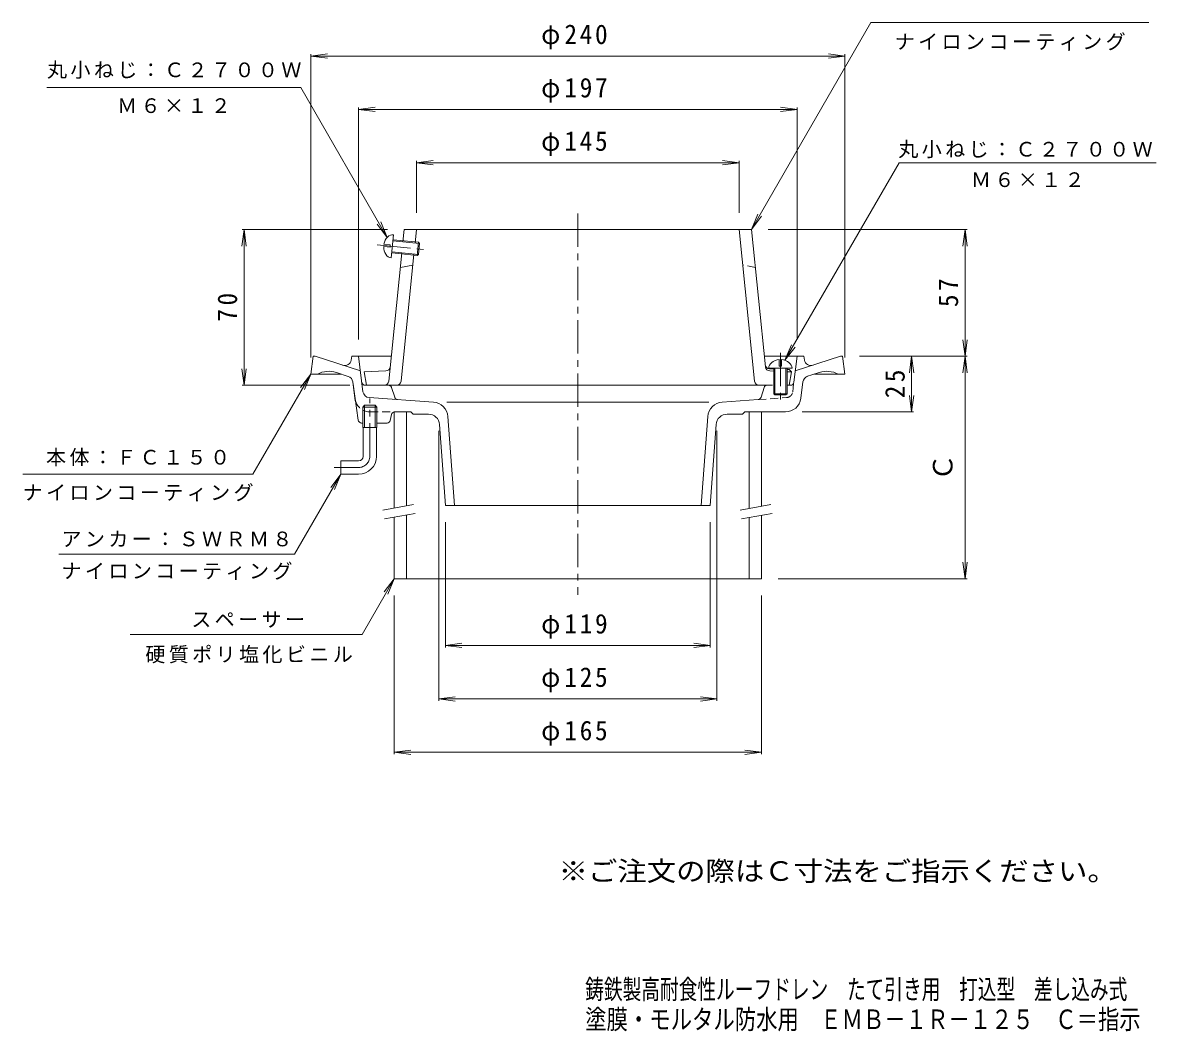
# Model space of a CAD drawing. Units: millimetres, scale not verified. Extents: x -289 to 221, y -345 to 357.
# Drawn here: x -289 to 221, y -345 to 109 of the extents above; entities that cross this region are included whole.
import ezdxf
from ezdxf.enums import TextEntityAlignment as Align

# ---------------------------------------------------------------- set-up
doc = ezdxf.new("R2010")
doc.units = ezdxf.units.MM
doc.header["$LTSCALE"] = 3
for name, pattern in [('CHAIN1', [8, 5, -1, 1, -1]), ('DASHED1', [1.8, 1.2, -0.6]), ('DOUBLE_CHAIN2', [12.8, 9, -1, 0.6, -0.6, 0.6, -1])]:
    doc.linetypes.add(name, pattern=pattern)
for name, color, linetype, lineweight in [('0-0', 3, 'Continuous', 9), ('0-2', 6, 'Continuous', 5), ('0-3', 4, 'Continuous', 9), ('0-4', 7, 'Continuous', 9), ('0-5', 7, 'Continuous', 9)]:
    doc.layers.add(name, color=color, linetype=linetype, lineweight=lineweight)
doc.layers.add('F-4', color=6, linetype='Continuous')
doc.layers.add('F-5', color=2, linetype='Continuous')
doc.styles.add('ＭＳ ゴシック', font='')
doc.styles.get('ＭＳ ゴシック').set_extended_font_data('MS Gothic')

msp = doc.modelspace()

# ---------------------------------------------------------------- linework, layer by layer
at = {"layer": '0-0', "linetype": 'CHAIN1'}
for p, q in [((-39.316, 22.943), (-39.316, -148.549)), ((-132.816, -86.321), (-132.816, -60.321)), ((-137.816, -91.321), (-148.816, -91.321))]:
    msp.add_line(p, q, dxfattribs=at)
at = {"layer": '0-0'}
for p, q in [((-158.316, -41.321), (-157.316, -41.321)), ((-137.006, -47.921), (-157.316, -41.321)), ((-141.159, -43.045), (-140.816, -41.321)), ((-140.816, -41.321), (-123.154, -41.321)), ((-135.86, -57.252), (-137.816, -41.321)), ((44.521, -41.321), (62.184, -41.321)), ((57.749, -53.004), (59.184, -41.321)), ((58.374, -47.921), (78.684, -41.321)), ((62.526, -43.045), (62.184, -41.321)), ((79.684, -41.321), (78.684, -41.321)), ((-142.483, -50.347), (-147.826, -48.611)), ((63.5, -50.461), (69.194, -48.611)), ((-139.531, -60.175), (-140.433, -52.834)), ((-138, -70.033), (-140.316, -53.783)), ((42.99, -59.727), (44.354, -55.373)), ((56.26, -54.321), (54.684, -54.321)), ((60.899, -60.175), (61.8, -52.834)), ((-104.222, -61.898), (-133.092, -59.88)), ((41.663, -60.774), (25.589, -61.898)), ((-135.176, -63.321), (-135.991, -64.121)), ((-129.641, -64.121), (-135.991, -64.121)), ((-135.991, -73.321), (-135.991, -64.121)), ((-130.456, -63.321), (-135.176, -63.321)), ((-135.176, -73.321), (-135.176, -63.321)), ((-129.641, -64.121), (-130.456, -63.321)), ((-130.456, -73.321), (-130.456, -63.321)), ((-129.641, -73.321), (-129.641, -64.121)), ((19.57, -61.898), (-98.202, -61.898)), ((-123.057, -67.527), (-123.575, -70.116)), ((-106.464, -67.321), (-113.316, -67.321)), ((-97.729, -68.37), (-94.806, -108.321)), ((19.096, -68.37), (16.173, -108.321)), ((27.831, -67.321), (34.684, -67.321)), ((35.684, -66.321), (34.684, -67.321)), ((53.951, -66.321), (35.684, -66.321)), ((-136.515, -71.321), (-135.991, -71.321)), ((-129.641, -73.321), (-135.991, -73.321)), ((-135.816, -86.321), (-135.816, -73.321)), ((-129.816, -86.321), (-129.816, -73.321)), ((-129.641, -71.321), (-125.046, -71.321)), ((-101.477, -71.957), (-98.816, -108.321)), ((22.845, -71.957), (20.184, -108.321)), ((-145.816, -88.321), (-145.816, -94.321)), ((-137.816, -88.321), (-145.816, -88.321)), ((-137.816, -94.321), (-145.816, -94.321)), ((-98.816, -108.321), (20.184, -108.321))]:
    msp.add_line(p, q, dxfattribs=at)
at = {"layer": '0-0', "linetype": 'DOUBLE_CHAIN2'}
for p, q in [((-134.893, -54.321), (-124.418, -54.321)), ((-121.622, -59.727), (-122.987, -55.373))]:
    msp.add_line(p, q, dxfattribs=at)
at = {"layer": '0-0', "linetype": 'DASHED1'}
for p, q in [((57.228, -57.252), (57.749, -53.004)), ((41.663, -60.774), (54.459, -59.88)), ((-132.584, -66.321), (-121.587, -66.321))]:
    msp.add_line(p, q, dxfattribs=at)
at = {"layer": '0-0'}
for points in [[(-158.316, -41.321), (-159.316, -49.321), (-145.639, -49.321)], [(79.684, -41.321), (80.684, -49.321), (67.007, -49.321)], [(-121.587, -66.321), (-114.316, -66.321), (-113.316, -67.321)]]:
    msp.add_lwpolyline(points, dxfattribs=at)
for centre, radius, start, end in [((-144.101, -42.461), 3, 252.00015, 348.7693), ((65.469, -42.461), 3, 191.2307, 287.99985), ((-151.225, -59.072), 11, 71.99997, 117.56897), ((-143.41, -53.2), 3, 7.00043, 72.00015), ((64.778, -53.2), 3, 107.99985, 172.99957), ((72.593, -59.072), 11, 62.43103, 108.00003), ((45.786, -55.821), 1.5, 90, 162.59828), ((56.26, -52.821), 1.5, 270, 352.99878), ((-132.584, -59.321), 7, 187.00006, 199.01382), ((-132.882, -56.887), 3, 187.00008, 266.00018), ((41.558, -59.278), 1.5, 274.00122, 342.59828), ((53.951, -59.321), 7, 270, 352.99994), ((-104.71, -68.881), 7, 4.18488, 85.99998), ((26.078, -68.881), 7, 94.00002, 175.81512), ((-136.515, -69.821), 1.5, 188.11246, 270), ((-125.046, -69.821), 1.5, 270, 348.68979), ((-121.587, -67.821), 1.5, 90, 168.68979), ((-106.464, -72.321), 5, 4.18501, 90), ((27.831, -72.321), 5, 90, 175.81499), ((-137.816, -86.321), 2, 270, 0), ((-137.816, -86.321), 8, 270, 0)]:
    msp.add_arc(centre, radius, start, end, dxfattribs=at)
at = {"layer": '0-0', "linetype": 'DOUBLE_CHAIN2'}
for centre, start, end in [((-134.893, -52.821), 187.00122, 270), ((-124.418, -55.821), 17.40172, 90), ((-120.191, -59.278), 197.40172, 265.99878)]:
    msp.add_arc(centre, 1.5, start, end, dxfattribs=at)
at = {"layer": '0-0', "linetype": 'DASHED1'}
for centre, radius, start, end in [((54.25, -56.887), 3, 273.99982, 352.99992), ((-132.584, -59.321), 7, 199.01382, 270)]:
    msp.add_arc(centre, radius, start, end, dxfattribs=at)
at = {"layer": '0-0', "linetype": 'CHAIN1'}
msp.add_arc((-137.816, -86.321), 5, 270, 0, dxfattribs=at)
at = {"layer": '0-2'}
for p, q in [((-117.907, 10.166), (-117.345, 15.678)), ((38.712, 15.678), (-117.345, 15.678)), ((-112.435, 9.608), (-111.816, 15.678)), ((40.135, -52.524), (33.184, 15.678)), ((45.009, -46.101), (38.712, 15.678)), ((-123.169, 2.912), (-122.105, 13.358)), ((-122.383, 10.622), (-110.445, 9.405)), ((-122.333, 11.119), (-110.892, 9.953)), ((-126.549, 8.031), (-123.682, 7.739)), ((-126.448, 9.026), (-123.581, 8.734)), ((-124.296, -52.524), (-118.414, 5.191)), ((-123.682, 7.739), (-123.581, 8.734)), ((-122.941, 5.15), (-111.5, 3.984)), ((-122.89, 5.648), (-110.952, 4.431)), ((-111.5, 3.984), (-110.892, 9.953)), ((-110.952, 4.431), (-110.445, 9.405)), ((-110.892, 9.953), (-110.445, 9.405)), ((-118.767, -52.524), (-112.942, 4.634)), ((-111.5, 3.984), (-110.952, 4.431)), ((-119.077, -1.322), (-113.447, -0.322)), ((51.184, -42.823), (51.184, -45.705)), ((51.184, -45.705), (52.184, -45.705)), ((52.184, -42.823), (52.184, -45.705)), ((-125.544, -47.897), (-135.316, -48.322)), ((-134.316, -54.322), (-135.316, -48.322)), ((46.434, -46.705), (56.934, -46.705)), ((46.813, -46.936), (48.684, -47.017)), ((46.911, -47.897), (48.684, -47.974)), ((48.684, -46.705), (48.684, -58.205)), ((49.184, -46.705), (49.184, -58.705)), ((54.184, -46.705), (54.184, -58.705)), ((54.684, -46.705), (54.684, -58.205)), ((54.684, -47.278), (55.684, -47.322)), ((54.684, -48.235), (56.684, -48.322)), ((48.184, -54.322), (-134.316, -54.322)), ((55.684, -54.322), (54.684, -54.322)), ((48.684, -58.205), (54.684, -58.205)), ((48.684, -58.205), (49.184, -58.705)), ((49.184, -58.705), (54.184, -58.705)), ((54.684, -58.205), (54.184, -58.705))]:
    msp.add_line(p, q, dxfattribs=at)
at = {"layer": '0-2', "linetype": 'CHAIN1'}
for p, q in [((-129.5, 8.834), (-107.062, 6.547)), ((51.684, -39.727), (51.684, -61.44))]:
    msp.add_line(p, q, dxfattribs=at)
at = {"layer": '0-2', "linetype": 'DASHED1'}
msp.add_line((40.445, -1.322), (34.814, -0.322), dxfattribs=at)
at = {"layer": '0-2'}
msp.add_lwpolyline([(55.684, -54.322), (56.684, -48.322), (55.684, -47.322)], dxfattribs=at)
for centre, start, end in [((46.9, -44.938), 185.81989, 267.51007), ((-125.631, -45.898), 272.48993, 354.18011), ((46.998, -45.898), 185.81989, 267.51007), ((-126.285, -52.322), 270, 354.18127), ((-120.757, -52.322), 270, 354.18127), ((42.124, -52.322), 185.81873, 270)]:
    msp.add_arc(centre, 2, start, end, dxfattribs=at)
for centre, major_axis, start_param, end_param in [((-122.637, 8.135), (0.532, 5.223), 6.2831853, 7.7585936), ((-122.637, 8.135), (0.532, 5.223), 1.6661844, 3.1415927), ((51.684, -46.705), (5.25, 0), 1.6661844, 3.1415927), ((51.684, -46.705), (5.25, 0), 6.2831853, 7.7585936)]:
    msp.add_ellipse(centre, major_axis=major_axis, ratio=0.7428, start_param=start_param, end_param=end_param, dxfattribs=at)
at = {"layer": '0-3'}
for p, q in [((-121.816, -66.321), (-121.816, -109.52)), ((-116.316, -66.321), (-116.316, -108.55)), ((37.684, -66.321), (37.684, -109.696)), ((43.184, -66.321), (43.184, -108.726)), ((-121.816, -113.581), (-121.816, -141.321)), ((-116.316, -112.612), (-116.316, -141.321)), ((37.684, -113.758), (37.684, -141.321)), ((43.184, -112.788), (43.184, -141.321)), ((-121.816, -141.321), (43.184, -141.321))]:
    msp.add_line(p, q, dxfattribs=at)
at = {"layer": '0-3', "color": 7}
for p, q in [((-126.93, -110.421), (-113.143, -107.99)), ((-126.235, -114.361), (-112.448, -111.93)), ((33.57, -110.421), (47.358, -107.99)), ((34.265, -114.361), (48.052, -111.93))]:
    msp.add_line(p, q, dxfattribs=at)
at = {"layer": '0-4'}
for p, q in [((-159.316, 93.678), (-151.88, 94.657)), ((-159.316, -41.821), (-159.316, 94.578)), ((-159.316, 93.678), (80.684, 93.678)), ((-159.316, 93.678), (-151.88, 92.7)), ((80.684, 93.678), (73.248, 94.657)), ((80.684, 93.678), (73.248, 92.7)), ((80.684, -41.821), (80.684, 94.578)), ((-137.816, 69.678), (-130.38, 70.657)), ((-137.816, -33.821), (-137.816, 70.578)), ((-137.816, 69.678), (59.184, 69.678)), ((-137.816, 69.678), (-130.38, 68.7)), ((59.184, 69.678), (51.748, 70.657)), ((59.184, 69.678), (51.748, 68.7)), ((59.184, -33.821), (59.184, 70.578)), ((-111.816, 45.678), (-104.38, 46.657)), ((-111.816, 23.178), (-111.816, 46.578)), ((33.184, 45.678), (25.748, 46.657)), ((33.184, 23.178), (33.184, 46.578)), ((-111.816, 45.678), (33.184, 45.678)), ((-111.816, 45.678), (-104.38, 44.7)), ((33.184, 45.678), (25.748, 44.7)), ((-189.316, 15.678), (-190.295, 8.243)), ((-124.845, 15.678), (-190.216, 15.678)), ((-189.316, -54.322), (-189.316, 15.678)), ((-189.316, 15.678), (-188.337, 8.243)), ((46.212, 15.678), (135.584, 15.678)), ((134.684, 15.678), (133.705, 8.243)), ((134.684, -41.321), (134.684, 15.678)), ((134.684, 15.678), (135.663, 8.243)), ((134.684, -41.321), (133.705, -33.886)), ((134.684, -41.321), (135.663, -33.886)), ((87.184, -41.321), (135.584, -41.321)), ((110.684, -41.321), (109.705, -48.757)), ((110.684, -66.321), (110.684, -41.321)), ((110.684, -41.321), (111.663, -48.757)), ((134.684, -41.321), (133.705, -48.757)), ((134.684, -141.321), (134.684, -41.321)), ((134.684, -41.321), (135.663, -48.757)), ((-189.316, -54.322), (-190.295, -46.886)), ((-189.316, -54.322), (-188.337, -46.886)), ((-141.816, -54.322), (-190.216, -54.322)), ((110.684, -66.321), (109.705, -58.886)), ((110.684, -66.321), (111.663, -58.886)), ((61.451, -66.321), (111.584, -66.321)), ((-101.816, -74.821), (-101.816, -196.221)), ((23.184, -74.821), (23.184, -196.221)), ((-98.816, -115.821), (-98.816, -172.221)), ((20.184, -115.821), (20.184, -172.221)), ((134.684, -141.321), (133.705, -133.886)), ((134.684, -141.321), (135.663, -133.886)), ((50.684, -141.321), (135.584, -141.321)), ((-121.816, -148.821), (-121.816, -220.221)), ((43.184, -148.821), (43.184, -220.221)), ((-98.816, -171.321), (-91.38, -170.342)), ((-98.816, -171.321), (20.184, -171.321)), ((-98.816, -171.321), (-91.38, -172.3)), ((20.184, -171.321), (12.748, -170.342)), ((20.184, -171.321), (12.748, -172.3)), ((-101.816, -195.321), (-94.38, -194.342)), ((-101.816, -195.321), (23.184, -195.321)), ((-101.816, -195.321), (-94.38, -196.3)), ((23.184, -195.321), (15.748, -194.342)), ((23.184, -195.321), (15.748, -196.3)), ((-121.816, -219.321), (-114.38, -218.342)), ((43.184, -219.321), (35.748, -218.342)), ((-121.816, -219.321), (43.184, -219.321)), ((-121.816, -219.321), (-114.38, -220.3)), ((43.184, -219.321), (35.748, -220.3))]:
    msp.add_line(p, q, dxfattribs=at)
at = {"layer": '0-5'}
for p, q in [((-163.742, 79.504), (-277.965, 79.504)), ((-124.959, 12.156), (-163.742, 79.504)), ((53.753, -43.121), (105.021, 45.678)), ((105.021, 45.678), (220.631, 45.678)), ((38.712, 15.678), (41.582, 22.608)), ((38.712, 15.678), (43.278, 21.629)), ((-124.959, 12.156), (-129.524, 18.106)), ((-124.959, 12.156), (-127.829, 19.085)), ((53.753, -43.121), (56.623, -36.192)), ((53.753, -43.121), (58.319, -37.171)), ((-159.316, -49.321), (-185.297, -94.321)), ((-159.316, -49.321), (-163.882, -55.272)), ((-159.316, -49.321), (-162.186, -56.251)), ((-185.297, -94.321), (-288.784, -94.321)), ((-145.816, -94.321), (-166.601, -130.321)), ((-145.816, -94.321), (-150.382, -100.272)), ((-145.816, -94.321), (-148.686, -101.251)), ((-166.601, -130.321), (-272.587, -130.321)), ((-121.816, -141.321), (-136.25, -166.321)), ((-121.816, -141.321), (-126.382, -147.272)), ((-121.816, -141.321), (-124.686, -148.251)), ((-136.25, -166.321), (-240.449, -166.321))]:
    msp.add_line(p, q, dxfattribs=at)
msp.add_lwpolyline([(38.712, 15.678), (92.406, 108.678), (217.233, 108.678)], dxfattribs=at)

# ---------------------------------------------------------------- texts
at = {"layer": '0-4', "color": 2, "style": 'ＭＳ ゴシック'}
msp.add_text('Ｃ', height=8.798, rotation=90, dxfattribs=at).set_placement((131.684, -97.321), align=Align.BOTTOM_LEFT)
at = {"layer": '0-4', "color": 2, "char_height": 8.798, "attachment_point": 7, "style": 'ＭＳ ゴシック'}
for s, insert in [('\\T1.21;\\W0.95;φ240', (-55.816, 96.678)), ('\\T1.21;\\W0.95;φ197', (-55.816, 72.678)), ('\\T1.21;\\W0.95;φ145', (-55.816, 48.678)), ('\\T1.21;\\W0.95;φ119', (-55.816, -168.321)), ('\\T1.21;\\W0.95;φ125', (-55.816, -192.321)), ('\\T1.21;\\W0.95;φ165', (-55.816, -216.321))]:
    msp.add_mtext(s, dxfattribs=dict(at, insert=insert))
at = {"layer": '0-4', "color": 2, "char_height": 8.798, "attachment_point": 7, "rotation": 90, "style": 'ＭＳ ゴシック'}
for s, insert in [('\\T1.27;\\W0.95;57', (131.684, -19.196)), ('\\T1.27;\\W0.95;70', (-192.316, -25.697)), ('\\T1.27;\\W0.95;25', (107.684, -60.196))]:
    msp.add_mtext(s, dxfattribs=dict(at, insert=insert))
at = {"layer": '0-5', "char_height": 6.598, "attachment_point": 7, "style": 'ＭＳ ゴシック'}
for s, insert in [('\\T1.17;ナイロンコーティング', (103.069, 96.131)), ('\\T1.17;丸小ねじ：Ｃ２７００Ｗ', (-277.846, 83.424)), ('\\T1.17;Ｍ６×１２', (-246.353, 67.964)), ('\\T1.17;丸小ねじ：Ｃ２７００Ｗ', (104.689, 47.731)), ('\\T1.17;Ｍ６×１２', (137.326, 34.673)), ('\\T1.17;本体：ＦＣ１５０', (-278.291, -90.716)), ('\\T1.17;ナイロンコーティング', (-288.791, -106.553)), ('\\T1.17;アンカー：ＳＷＲＭ８', (-271.344, -127.069)), ('\\T1.17;ナイロンコーティング', (-271.344, -141.827)), ('\\T1.17;スペーサー', (-213.008, -163.315)), ('\\T1.17;硬質ポリ塩化ビニル', (-233.666, -179.369))]:
    msp.add_mtext(s, dxfattribs=dict(at, insert=insert))
at = {"layer": 'F-4', "style": 'ＭＳ ゴシック'}
for s, width, p in [('鋳鉄製高耐食性ルーフドレン\u3000たて引き用\u3000打込型\u3000差し込み式', 0.7, (-36, -332.91)), ('塗膜・モルタル防水用\u3000ＥＭＢ－１Ｒ－１２５\u3000Ｃ＝指示', 0.8, (-36, -346.41))]:
    msp.add_text(s, height=8.798, dxfattribs=dict(at, width=width)).set_placement(p, align=Align.BOTTOM_LEFT)
at = {"layer": 'F-5', "style": 'ＭＳ ゴシック', "width": 1.1}
msp.add_text('※ご注文の際はＣ寸法をご指示ください。', height=8.798, dxfattribs=at).set_placement((-47.955, -279.777), align=Align.BOTTOM_LEFT)

doc.saveas('drawing.dxf')
